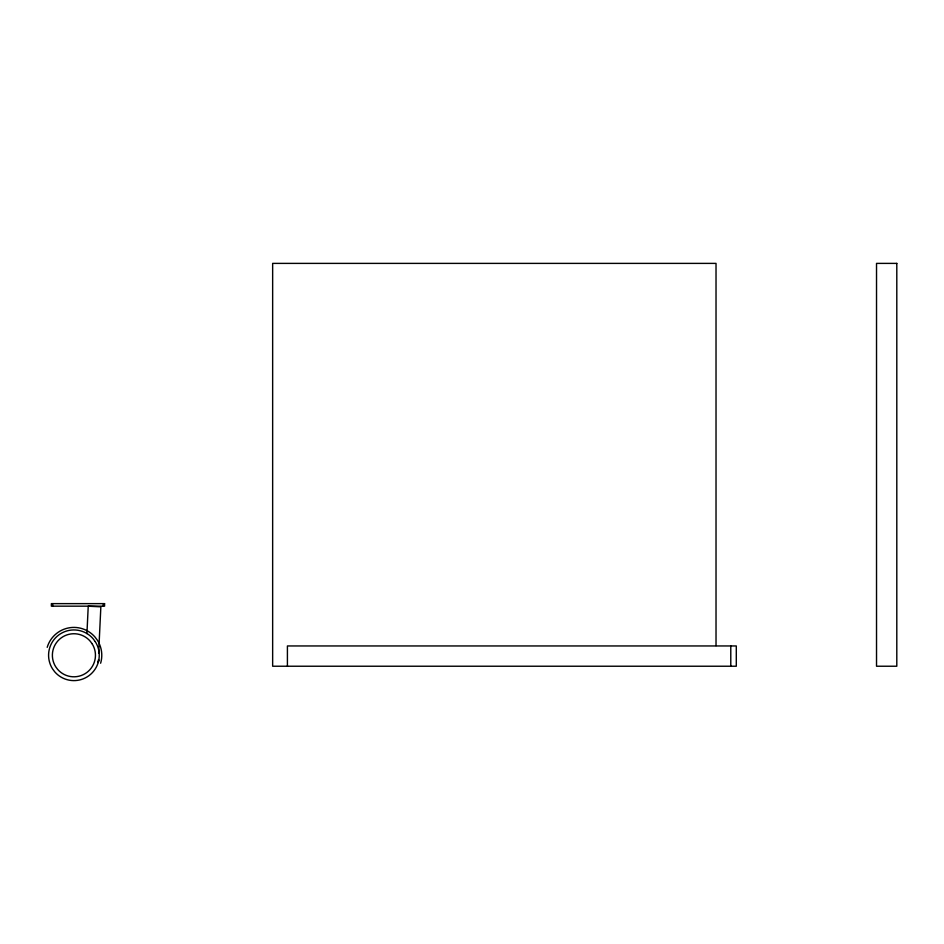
<?xml version="1.0" encoding="UTF-8"?>
<svg xmlns="http://www.w3.org/2000/svg" width="944" height="944" viewBox="0 0 944 944"><rect width="100%" height="100%" fill="white"/><g stroke="black" fill="none" stroke-linecap="round" stroke-linejoin="round"><path stroke-width="1.42" d="M86.931 633.601L88.229 606.213L100.855 606.815L98.66 652.929M98.318 659.962L98.2 662.499L98.919 660.068M730.786 645.956L730.786 666.228M716.024 645.649L716.024 263.388L272.651 263.388L272.651 666.228L736.296 666.228L736.296 645.956L287.413 645.956L287.413 666.228M103.309 603.629L103.309 606.166M52.64 603.629L52.64 606.166M100.63 663.219A27.872 27.872 0 0 0 97.409 640.28L95.037 637.094A27.872 27.872 0 0 0 47.2 647.336M896.8 263.388L876.528 263.388L876.528 666.228L896.8 666.228L896.8 263.388M104.572 603.629L51.365 603.629L51.365 606.166L104.572 606.166L104.572 603.629M95.273 641.649L93.114 638.746A25.335 25.335 0 0 0 58.799 634.934A25.335 25.335 0 0 0 52.557 668.895L54.705 671.798A25.335 25.335 0 0 0 89.031 675.609A25.335 25.335 0 0 0 95.273 641.649M92.075 643.69L90.235 641.224A21.535 21.535 0 0 0 61.065 637.991A21.535 21.535 0 0 0 55.755 666.853L57.596 669.32A21.535 21.535 0 0 0 86.765 672.553A21.535 21.535 0 0 0 92.075 643.69"/></g></svg>
